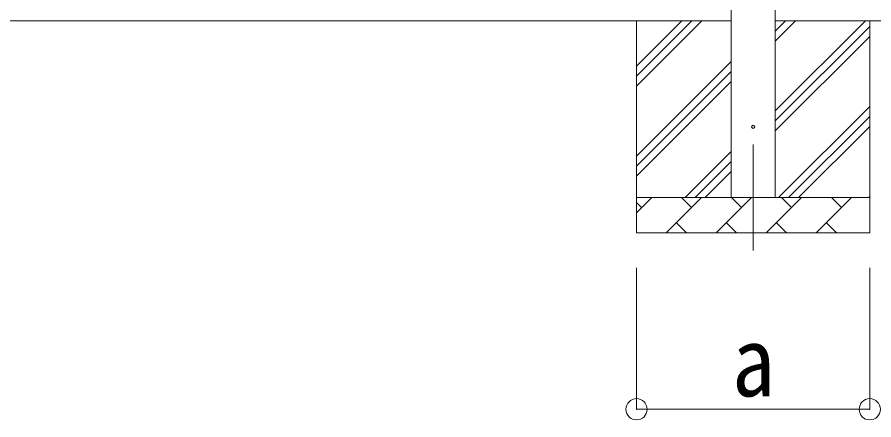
# Model space of a CAD drawing. Units: millimetres at full size, sheet at 1:60; details may follow other scales. Extents: x -16864 to 16864, y -11640 to 11640.
# Drawn here: x -10263 to -7839, y -8143 to -7004 of the extents above; entities that cross this region are included whole.
import ezdxf
from ezdxf.enums import TextEntityAlignment as Align

# ---------------------------------------------------------------- set-up
doc = ezdxf.new("R2010")
doc.units = ezdxf.units.MM
doc.header["$LTSCALE"] = 60
doc.header["$PDMODE"] = 32
doc.header["$PDSIZE"] = 60
doc.linetypes.add('CHAIN1', pattern=[8, 5, -1, 1, -1])
for name, color, linetype, lineweight in [('0-1_Defpoints', 7, 'CHAIN1', 9), ('0-2_TEXT1', 4, 'Continuous', 9), ('0-3_SHAPE', 7, 'Continuous', 9), ('0-8_TABLE1', 6, 'Continuous', 9)]:
    doc.layers.add(name, color=color, linetype=linetype, lineweight=lineweight)
doc.styles.add('ＭＳ ゴシック', font='')
doc.styles.get('ＭＳ ゴシック').set_extended_font_data('MS Gothic')

msp = doc.modelspace()

# ---------------------------------------------------------------- linework, layer by layer
at = {"layer": '0-1_Defpoints'}
msp.add_line((-8180.72, -7364.24), (-8180.72, -7713.24), dxfattribs=at)
at = {"layer": '0-2_TEXT1'}
for p, q in [((-8243.22, -7514.24), (-8243.22, -4659.24)), ((-8118.22, -4659.24), (-8118.22, -7514.24))]:
    msp.add_line(p, q, dxfattribs=at)
msp.add_circle((-8180.72, -7314.24), 4.5, dxfattribs=at)
at = {"layer": '0-3_SHAPE'}
for p, q in [((-8243.22, -7014.24), (-13391.22, -7014.24)), ((-8510.72, -7142.72), (-8382.24, -7014.24)), ((-8510.72, -7171), (-8353.95, -7014.24)), ((-8510.72, -7199.29), (-8325.67, -7014.24)), ((-8510.72, -7014.24), (-8510.72, -7614.24)), ((-8118.22, -7043.06), (-8089.39, -7014.24)), ((-8118.22, -7071.35), (-8061.11, -7014.24)), ((-8118.22, -7269.34), (-7863.12, -7014.24)), ((-7088.22, -7014.24), (-8118.22, -7014.24)), ((-7850.72, -7014.24), (-7850.72, -7614.24)), ((-8118.22, -7297.62), (-7850.72, -7030.12)), ((-8118.22, -7325.91), (-7850.72, -7058.41)), ((-8510.72, -7397.28), (-8243.22, -7129.78)), ((-8510.72, -7425.56), (-8243.22, -7158.06)), ((-8510.72, -7453.85), (-8243.22, -7186.35)), ((-8108.56, -7514.24), (-7850.72, -7256.4)), ((-8080.28, -7514.24), (-7850.72, -7284.68)), ((-8051.99, -7514.24), (-7850.72, -7312.96)), ((-8373.12, -7514.24), (-8243.22, -7384.34)), ((-8344.84, -7514.24), (-8243.22, -7412.62)), ((-8316.55, -7514.24), (-8243.22, -7440.91)), ((-8510.72, -7557.13), (-8467.83, -7514.24)), ((-8510.72, -7514.24), (-7850.72, -7514.24)), ((-8426.4, -7614.24), (-8326.4, -7514.24)), ((-8354.96, -7542.79), (-8383.51, -7514.24)), ((-8284.98, -7614.24), (-8184.98, -7514.24)), ((-8213.54, -7542.79), (-8242.09, -7514.24)), ((-8143.56, -7614.24), (-8043.56, -7514.24)), ((-8072.11, -7542.79), (-8100.67, -7514.24)), ((-8002.14, -7614.24), (-7902.14, -7514.24)), ((-7930.69, -7542.79), (-7959.25, -7514.24)), ((-7854, -7514.24), (-7850.72, -7510.95)), ((-8496.38, -7542.79), (-8510.72, -7528.45)), ((-8397.85, -7585.69), (-8369.3, -7614.24)), ((-8256.43, -7585.69), (-8227.88, -7614.24)), ((-8115.01, -7585.69), (-8086.45, -7614.24)), ((-7973.59, -7585.69), (-7945.03, -7614.24)), ((-7850.72, -7614.24), (-8510.72, -7614.24))]:
    msp.add_line(p, q, dxfattribs=at)
at = {"layer": '0-8_TABLE1'}
for p, q in [((-8510.72, -8113.24), (-8510.72, -7713.24)), ((-7850.72, -8113.24), (-7850.72, -7713.24)), ((-8510.72, -8113.24), (-7850.72, -8113.24))]:
    msp.add_line(p, q, dxfattribs=at)
for p in [(-8510.72, -8113.24), (-7850.72, -8113.24)]:
    msp.add_point(p, dxfattribs=at)

# ---------------------------------------------------------------- texts
at = {"layer": '0-8_TABLE1', "color": 7, "style": 'ＭＳ ゴシック', "width": 0.9}
msp.add_text('a', height=197.9, dxfattribs=at).set_placement((-8240.72, -8135.74), align=Align.BOTTOM_LEFT)

doc.saveas('drawing.dxf')
